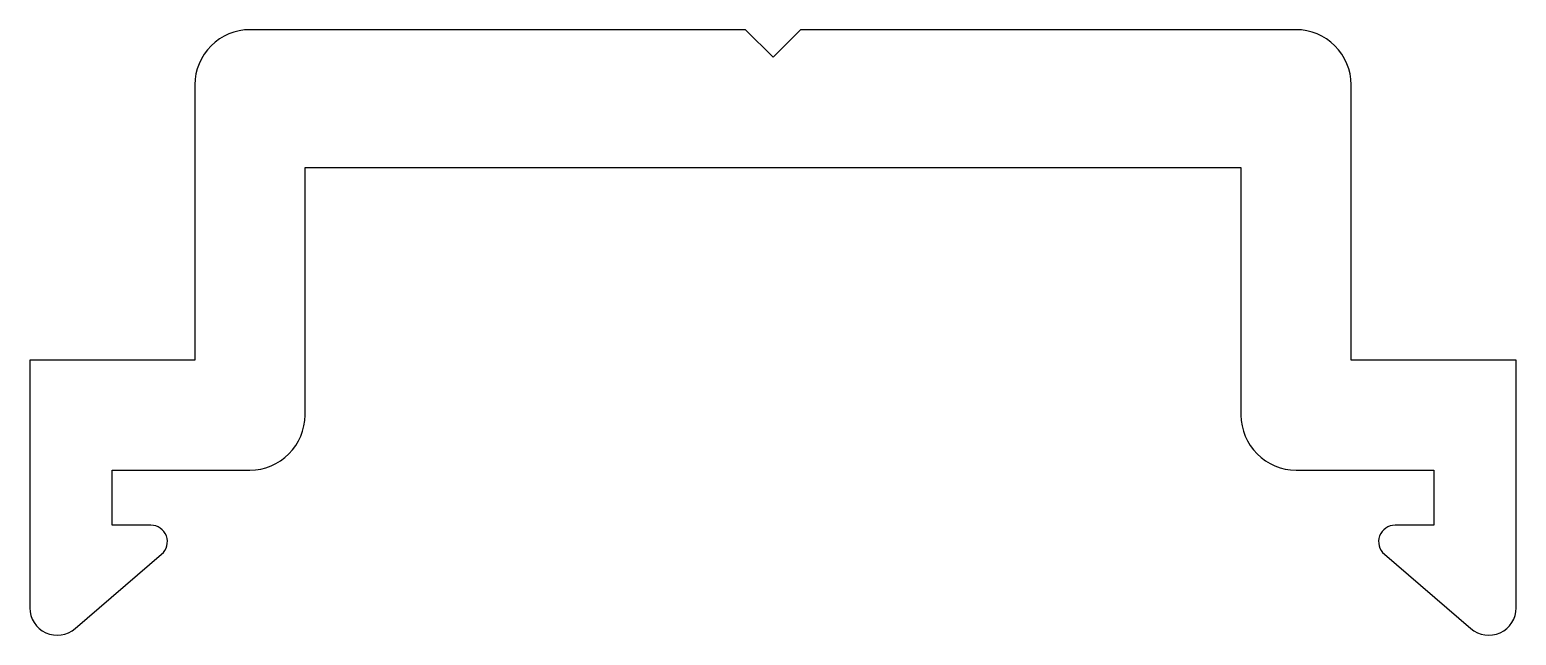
# Model space of a CAD drawing. Extents: x -642.9 to -615.9, y 81.9 to 92.9.
import ezdxf

# ---------------------------------------------------------------- set-up
doc = ezdxf.new("R2010")
doc.units = 0
doc.layers.add('ANA', color=220, linetype='CONTINUOUS')

msp = doc.modelspace()

# ---------------------------------------------------------------- linework, layer by layer
at = {"layer": 'ANA', "color": 0}
msp.add_lwpolyline([(-640.479, 83.404, 0.695452), (-640.675, 83.932), (-641.375, 83.932), (-641.375, 84.932), (-638.875, 84.932, 0.414214), (-637.875, 85.932), (-637.875, 90.432), (-629.375, 90.432), (-620.875, 90.432), (-620.875, 85.932, 0.414214), (-619.875, 84.932), (-617.375, 84.932), (-617.375, 83.932), (-618.075, 83.932, 0.695452), (-618.271, 83.404), (-616.701, 82.053, 0.641576), (-615.875, 82.432), (-615.875, 86.932), (-618.875, 86.932), (-618.875, 91.932, 0.414214), (-619.875, 92.932), (-628.875, 92.932), (-629.375, 92.432), (-629.875, 92.932), (-638.875, 92.932, 0.414214), (-639.875, 91.932), (-639.875, 86.932), (-642.875, 86.932), (-642.875, 82.432, 0.641576), (-642.049, 82.053)], format="xyb", close=True, dxfattribs=at)

doc.saveas('drawing.dxf')
